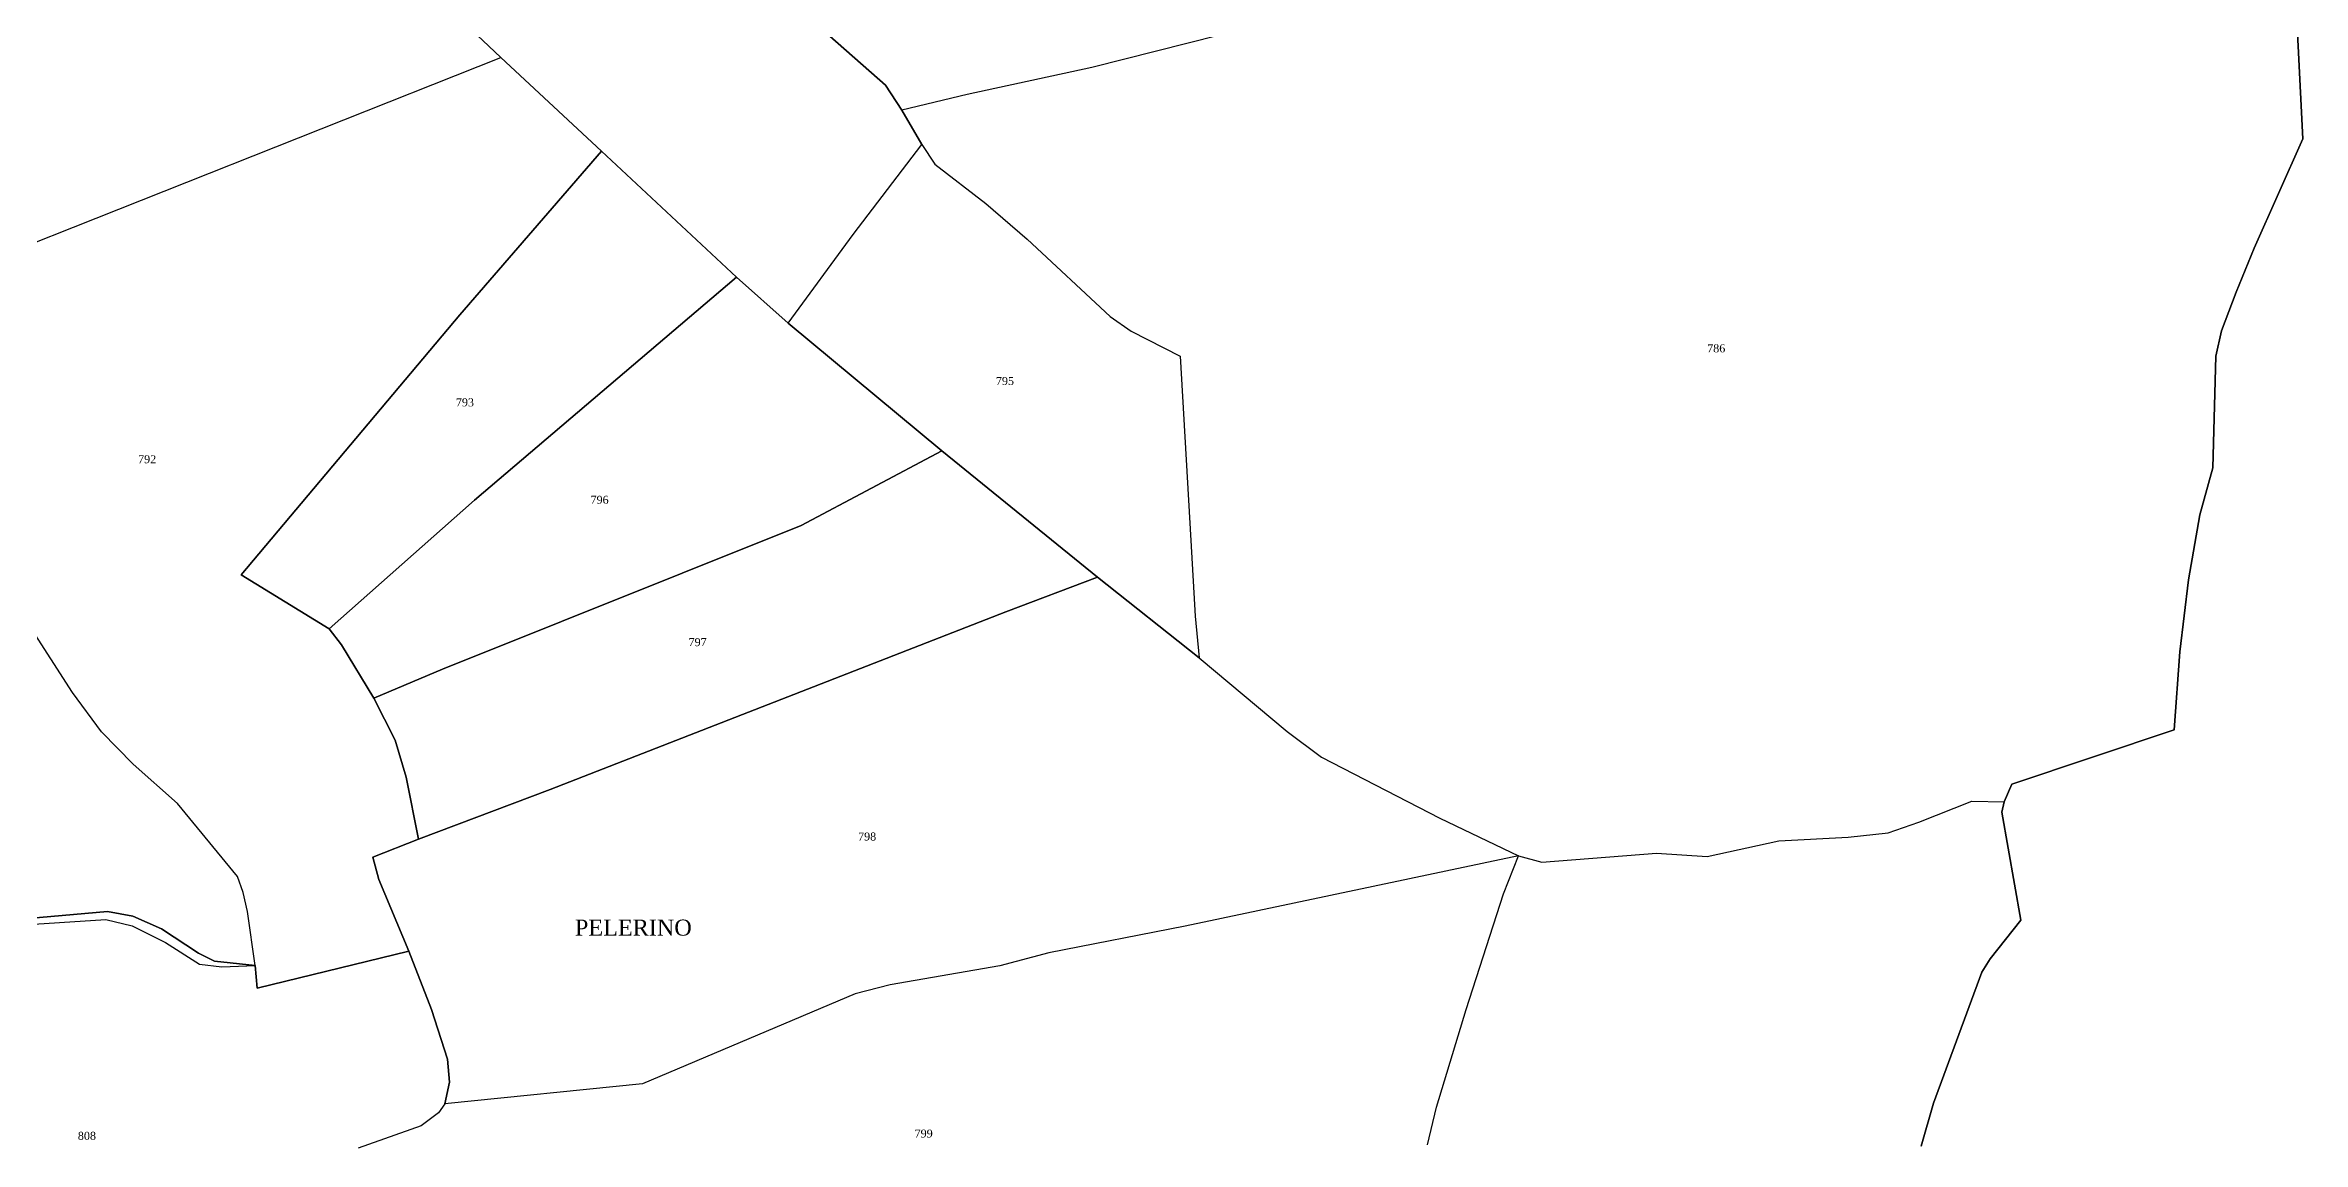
# Model space of a CAD drawing. Extents: x 1206804 to 1210977, y 6152742 to 6157901.
# Drawn here: x 1210301 to 1210866, y 6154235 to 6154510 of the extents above; entities that cross this region are included whole.
import ezdxf

# ---------------------------------------------------------------- set-up
doc = ezdxf.new("R2010")
doc.units = 0
doc.linetypes.add('CONTINU', pattern=[0])
for name, color, linetype in [('1LIEUDIT', 7, 'CONTINU'), ('1PARCELLE', 7, 'CONTINU'), ('1SECTION', 7, 'CONTINU'), ('1SUBDSECT', 7, 'CONTINU'), ('1TRONFLUV', 7, 'CONTINU'), ('3LIEUDITTEX', 7, 'CONTINU'), ('3PARCELLETEX', 7, 'CONTINU')]:
    doc.layers.add(name, color=color, linetype=linetype)
doc.styles.get("Standard").update_dxf_attribs({"font": 'Times New Roman'})

msp = doc.modelspace()

# ---------------------------------------------------------------- linework, layer by layer
at = {"layer": '1LIEUDIT'}
for points in [[(1210486.93, 6154521.25), (1210511.33, 6154499.71), (1210515.34, 6154493.45), (1210520.4, 6154484.86), (1210523.6, 6154479.97), (1210536.39, 6154470.1), (1210546.73, 6154461.24), (1210567.45, 6154441.85), (1210572.68, 6154438.21), (1210584.96, 6154431.96), (1210587.63, 6154385.86), (1210588.71, 6154366.94), (1210589.68, 6154356.52), (1210611.64, 6154338.08), (1210620.25, 6154331.65), (1210649.85, 6154316.4), (1210669.52, 6154306.98), (1210675.3, 6154305.44), (1210704, 6154307.65), (1210716.64, 6154306.84), (1210734.56, 6154310.73), (1210751.88, 6154311.67), (1210761.85, 6154312.81), (1210769.52, 6154315.47), (1210782.78, 6154320.65), (1210790.87, 6154320.5), (1210792.77, 6154324.98), (1210833.31, 6154338.49), (1210834.75, 6154357.99), (1210836.91, 6154376), (1210839.79, 6154392.31), (1210843.04, 6154404.05), (1210843.76, 6154431.99), (1210845.19, 6154438.33), (1210848.88, 6154447.98), (1210853.33, 6154458.97), (1210865.51, 6154486.31), (1210863.17, 6154532.71)], [(1210486.93, 6154521.25), (1210511.33, 6154499.71), (1210515.34, 6154493.45), (1210520.4, 6154484.86), (1210523.6, 6154479.97), (1210536.39, 6154470.1), (1210546.73, 6154461.24), (1210567.45, 6154441.85), (1210572.68, 6154438.21), (1210584.96, 6154431.96), (1210587.63, 6154385.86), (1210588.71, 6154366.94), (1210589.68, 6154356.52), (1210611.64, 6154338.08), (1210620.25, 6154331.65), (1210649.85, 6154316.4), (1210669.52, 6154306.98), (1210675.3, 6154305.44), (1210704, 6154307.65), (1210716.64, 6154306.84), (1210734.56, 6154310.73), (1210751.88, 6154311.67), (1210761.85, 6154312.81), (1210769.52, 6154315.47), (1210782.78, 6154320.65), (1210790.87, 6154320.5), (1210790.32, 6154317.91), (1210795.03, 6154290.91), (1210787.37, 6154281.24), (1210785.32, 6154277.89), (1210773.23, 6154245.18), (1210770.11, 6154234.46)]]:
    msp.add_lwpolyline(points, dxfattribs=at)
at = {"layer": '1PARCELLE'}
for points in [[(1210280.41, 6154453.17), (1210415.18, 6154506.61), (1210384, 6154536.17)], [(1210384, 6154536.17), (1210415.18, 6154506.61), (1210440.3, 6154483.23), (1210474.03, 6154451.74), (1210486.95, 6154440.24), (1210503.18, 6154462.42), (1210520.4, 6154484.86), (1210515.34, 6154493.45), (1210511.33, 6154499.71), (1210486.93, 6154521.25)], [(1210594.82, 6154512.21), (1210562.83, 6154504.17), (1210531.67, 6154497.41), (1210515.34, 6154493.45), (1210520.4, 6154484.86), (1210523.6, 6154479.97), (1210536.39, 6154470.1), (1210546.73, 6154461.24), (1210567.45, 6154441.85), (1210572.68, 6154438.21), (1210584.96, 6154431.96), (1210587.63, 6154385.86), (1210588.71, 6154366.94), (1210589.68, 6154356.52), (1210611.64, 6154338.08), (1210620.25, 6154331.65), (1210649.85, 6154316.4), (1210669.52, 6154306.98), (1210675.3, 6154305.44), (1210704, 6154307.65), (1210716.64, 6154306.84), (1210734.56, 6154310.73), (1210751.88, 6154311.67), (1210761.85, 6154312.81), (1210769.52, 6154315.47), (1210782.78, 6154320.65), (1210790.87, 6154320.5), (1210792.77, 6154324.98), (1210833.31, 6154338.49), (1210834.75, 6154357.99), (1210836.91, 6154376), (1210839.79, 6154392.31), (1210843.04, 6154404.05), (1210843.76, 6154431.99), (1210845.19, 6154438.33), (1210848.88, 6154447.98), (1210853.33, 6154458.97), (1210865.51, 6154486.31), (1210863.17, 6154532.71)], [(1210594.82, 6154512.21), (1210562.83, 6154504.17), (1210531.67, 6154497.41), (1210515.34, 6154493.45), (1210511.33, 6154499.71), (1210486.93, 6154521.25)], [(1210280.41, 6154453.17), (1210415.18, 6154506.61), (1210440.3, 6154483.23), (1210404.9, 6154442.27), (1210350.25, 6154377.27), (1210372.22, 6154363.74), (1210375.31, 6154359.77), (1210383.41, 6154346.47), (1210388.75, 6154335.97), (1210391.46, 6154326.66), (1210394.61, 6154311.19), (1210383.2, 6154306.66), (1210384.67, 6154301.1), (1210392.14, 6154283.14), (1210354.23, 6154273.89), (1210353.73, 6154279.59), (1210353.73, 6154279.59), (1210351.81, 6154293.09), (1210350.77, 6154297.83), (1210349.32, 6154301.84), (1210334.33, 6154320.09), (1210323.31, 6154329.97), (1210315.33, 6154338.01), (1210308.07, 6154347.83), (1210297.27, 6154364.72)], [(1210294.22, 6154291.06), (1210316.83, 6154293.1), (1210323.15, 6154291.96), (1210330.32, 6154288.77), (1210339.58, 6154282.72), (1210343.63, 6154280.68), (1210353.73, 6154279.59), (1210351.81, 6154293.09), (1210350.77, 6154297.83), (1210349.32, 6154301.84), (1210334.33, 6154320.09), (1210323.31, 6154329.97), (1210315.33, 6154338.01), (1210308.07, 6154347.83), (1210297.27, 6154364.72)], [(1210646.74, 6154234.72), (1210648.99, 6154244.18), (1210656.39, 6154268.56), (1210665.77, 6154297.53), (1210669.52, 6154306.98), (1210675.3, 6154305.44), (1210704, 6154307.65), (1210716.64, 6154306.84), (1210734.56, 6154310.73), (1210751.88, 6154311.67), (1210761.85, 6154312.81), (1210769.52, 6154315.47), (1210782.78, 6154320.65), (1210790.87, 6154320.5), (1210790.32, 6154317.91), (1210795.03, 6154290.91), (1210787.37, 6154281.24), (1210785.32, 6154277.89), (1210773.23, 6154245.18), (1210770.11, 6154234.46)], [(1210646.74, 6154234.72), (1210648.99, 6154244.18), (1210656.39, 6154268.56), (1210665.77, 6154297.53), (1210669.52, 6154306.98), (1210669.52, 6154306.98), (1210586.2, 6154289.46), (1210552.14, 6154282.74), (1210539.87, 6154279.48), (1210512.47, 6154274.73), (1210503.71, 6154272.48), (1210450.57, 6154249.99), (1210401.19, 6154245.02), (1210399.57, 6154242.77), (1210395.23, 6154239.48), (1210379.48, 6154233.95)], [(1210293.24, 6154289.61), (1210316.43, 6154291.11), (1210323.03, 6154289.55), (1210331.33, 6154285.32), (1210339.89, 6154279.9), (1210345.4, 6154279.24), (1210353.73, 6154279.59), (1210354.23, 6154273.89), (1210392.14, 6154283.14), (1210397.85, 6154268.63), (1210401.84, 6154256.18), (1210402.34, 6154250.42), (1210401.19, 6154245.02), (1210399.57, 6154242.77), (1210395.23, 6154239.48), (1210379.48, 6154233.95)]]:
    msp.add_lwpolyline(points, dxfattribs=at)
for points in [[(1210520.4, 6154484.86), (1210523.6, 6154479.97), (1210536.39, 6154470.1), (1210546.73, 6154461.24), (1210567.45, 6154441.85), (1210572.68, 6154438.21), (1210584.96, 6154431.96), (1210587.63, 6154385.86), (1210588.71, 6154366.94), (1210589.68, 6154356.52), (1210564.31, 6154376.66), (1210525.37, 6154408.29), (1210486.95, 6154440.24), (1210503.18, 6154462.42), (1210520.4, 6154484.86)], [(1210440.3, 6154483.23), (1210474.03, 6154451.74), (1210408.61, 6154395.96), (1210372.22, 6154363.74), (1210350.25, 6154377.27), (1210404.9, 6154442.27), (1210440.3, 6154483.23)], [(1210474.03, 6154451.74), (1210486.95, 6154440.24), (1210525.37, 6154408.29), (1210490.23, 6154389.58), (1210400.62, 6154353.73), (1210383.41, 6154346.47), (1210375.31, 6154359.77), (1210372.22, 6154363.74), (1210408.61, 6154395.96), (1210474.03, 6154451.74)], [(1210564.31, 6154376.66), (1210541.33, 6154368.04), (1210427.45, 6154323.57), (1210394.61, 6154311.19), (1210391.46, 6154326.66), (1210388.75, 6154335.97), (1210383.41, 6154346.47), (1210400.62, 6154353.73), (1210490.23, 6154389.58), (1210525.37, 6154408.29), (1210564.31, 6154376.66)], [(1210589.68, 6154356.52), (1210611.64, 6154338.08), (1210620.25, 6154331.65), (1210649.85, 6154316.4), (1210669.52, 6154306.98), (1210586.2, 6154289.46), (1210552.14, 6154282.74), (1210539.87, 6154279.48), (1210512.47, 6154274.73), (1210503.71, 6154272.48), (1210450.57, 6154249.99), (1210401.19, 6154245.02), (1210402.34, 6154250.42), (1210401.84, 6154256.18), (1210397.85, 6154268.63), (1210392.14, 6154283.14), (1210384.67, 6154301.1), (1210383.2, 6154306.66), (1210394.61, 6154311.19), (1210427.45, 6154323.57), (1210541.33, 6154368.04), (1210564.31, 6154376.66), (1210589.68, 6154356.52)]]:
    msp.add_lwpolyline(points, close=True, dxfattribs=at)
at = {"layer": '1SECTION'}
msp.add_lwpolyline([(1210770.11, 6154234.46), (1210773.23, 6154245.18), (1210785.32, 6154277.89), (1210787.37, 6154281.24), (1210795.03, 6154290.91), (1210790.32, 6154317.91), (1210790.87, 6154320.5), (1210792.77, 6154324.98), (1210833.31, 6154338.49), (1210834.75, 6154357.99), (1210836.91, 6154376), (1210839.79, 6154392.31), (1210843.04, 6154404.05), (1210843.76, 6154431.99), (1210845.19, 6154438.33), (1210848.88, 6154447.98), (1210853.33, 6154458.97), (1210865.51, 6154486.31), (1210863.17, 6154532.71)], dxfattribs=at)
at = {"layer": '1SUBDSECT'}
msp.add_lwpolyline([(1210863.17, 6154532.71), (1210865.51, 6154486.31), (1210853.33, 6154458.97), (1210848.88, 6154447.98), (1210845.19, 6154438.33), (1210843.76, 6154431.99), (1210843.04, 6154404.05), (1210839.79, 6154392.31), (1210836.91, 6154376), (1210834.75, 6154357.99), (1210833.31, 6154338.49), (1210792.77, 6154324.98), (1210790.87, 6154320.5), (1210790.32, 6154317.91), (1210795.03, 6154290.91), (1210787.37, 6154281.24), (1210785.32, 6154277.89), (1210773.23, 6154245.18), (1210770.11, 6154234.46)], dxfattribs=at)
at = {"layer": '1TRONFLUV'}
msp.add_lwpolyline([(1210293.24, 6154289.61), (1210316.43, 6154291.11), (1210323.03, 6154289.55), (1210331.33, 6154285.32), (1210339.89, 6154279.9), (1210345.4, 6154279.24), (1210353.73, 6154279.59), (1210343.63, 6154280.68), (1210339.58, 6154282.72), (1210330.32, 6154288.77), (1210323.15, 6154291.96), (1210316.83, 6154293.1), (1210294.22, 6154291.06)], dxfattribs=at)

# ---------------------------------------------------------------- texts
at = {"layer": '3LIEUDITTEX'}
msp.add_text('PELERINO', height=4, dxfattribs=at).set_placement((1210433.68, 6154287.07))
at = {"layer": '3PARCELLETEX'}
for s, p in [('786', (1210716.64, 6154432.92)), ('795', (1210538.88, 6154424.75)), ('793', (1210403.92, 6154419.41)), ('792', (1210324.49, 6154405.19)), ('796', (1210437.57, 6154395.05)), ('797', (1210462.07, 6154359.45)), ('798', (1210504.43, 6154310.85)), ('808', (1210309.45, 6154236.01)), ('799', (1210518.56, 6154236.57))]:
    msp.add_text(s, height=2, dxfattribs=at).set_placement(p)

doc.saveas('drawing.dxf')
